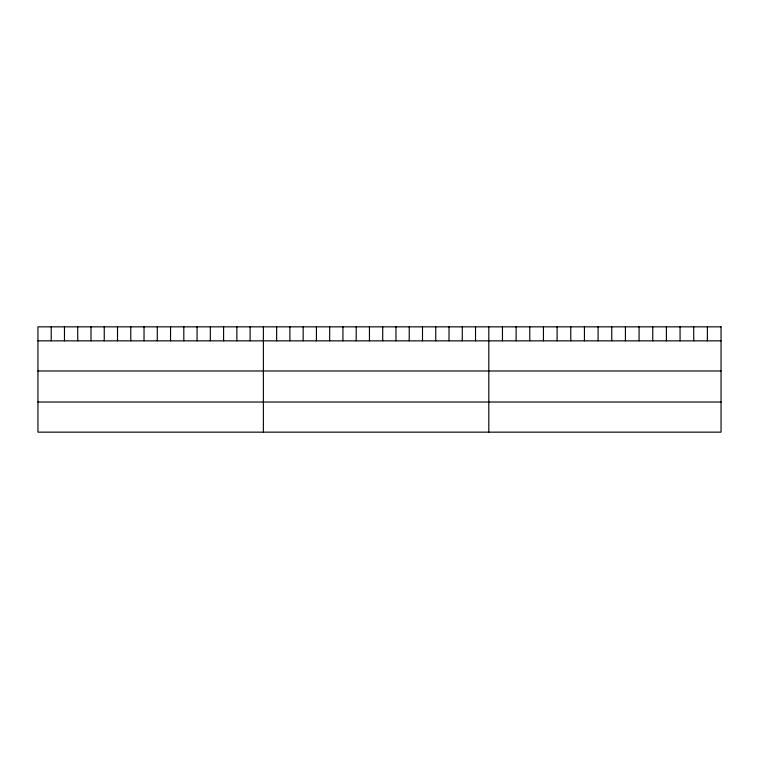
<?xml version="1.0" encoding="UTF-8"?>
<svg xmlns="http://www.w3.org/2000/svg" width="759" height="759" viewBox="0 0 759 759"><rect width="100%" height="100%" fill="white"/><g stroke="black" fill="none" stroke-linecap="round" stroke-linejoin="round"><path stroke-width="1.14" d="M37.95 340.848L721.05 340.848M37.95 370.98L721.05 370.98M37.95 402.023L721.05 402.023M707.388 326.844L707.388 340.848M693.726 326.844L693.726 340.848M680.064 326.844L680.064 340.848M666.402 326.844L666.402 340.848M652.74 326.844L652.74 340.848M639.078 326.844L639.078 340.848M625.416 326.844L625.416 340.848M611.754 326.844L611.754 340.848M598.092 326.844L598.092 340.848M584.43 326.844L584.43 340.848M570.768 326.844L570.768 340.848M557.106 326.844L557.106 340.848M543.444 326.844L543.444 340.848M529.782 326.844L529.782 340.848M516.12 326.844L516.12 340.848M502.458 326.844L502.458 340.848M488.796 326.844L488.796 432.156M475.532 326.844L475.532 340.848M462.278 326.844L462.278 340.848M449.015 326.844L449.015 340.848M435.751 326.844L435.751 340.848M422.497 326.844L422.497 340.848M409.234 326.844L409.234 340.848M395.97 326.844L395.97 340.848M382.716 326.844L382.716 340.848M369.453 326.844L369.453 340.848M356.199 326.844L356.199 340.848M342.935 326.844L342.935 340.848M329.672 326.844L329.672 340.848M316.418 326.844L316.418 340.848M303.154 326.844L303.154 340.848M289.891 326.844L289.891 340.848M276.637 326.844L276.637 340.848M263.373 326.844L263.373 432.156M250.109 326.844L250.109 340.848M236.855 326.844L236.855 340.848M223.592 326.844L223.592 340.848M210.328 326.844L210.328 340.848M197.074 326.844L197.074 340.848M183.811 326.844L183.811 340.848M170.547 326.844L170.547 340.848M157.293 326.844L157.293 340.848M144.03 326.844L144.03 340.848M130.776 326.844L130.776 340.848M117.512 326.844L117.512 340.848M104.249 326.844L104.249 340.848M90.995 326.844L90.995 340.848M77.731 326.844L77.731 340.848M64.468 326.844L64.468 340.848M51.214 326.844L51.214 340.848M721.05 326.844L37.95 326.844L37.95 432.156L721.05 432.156L721.05 326.844"/></g></svg>
